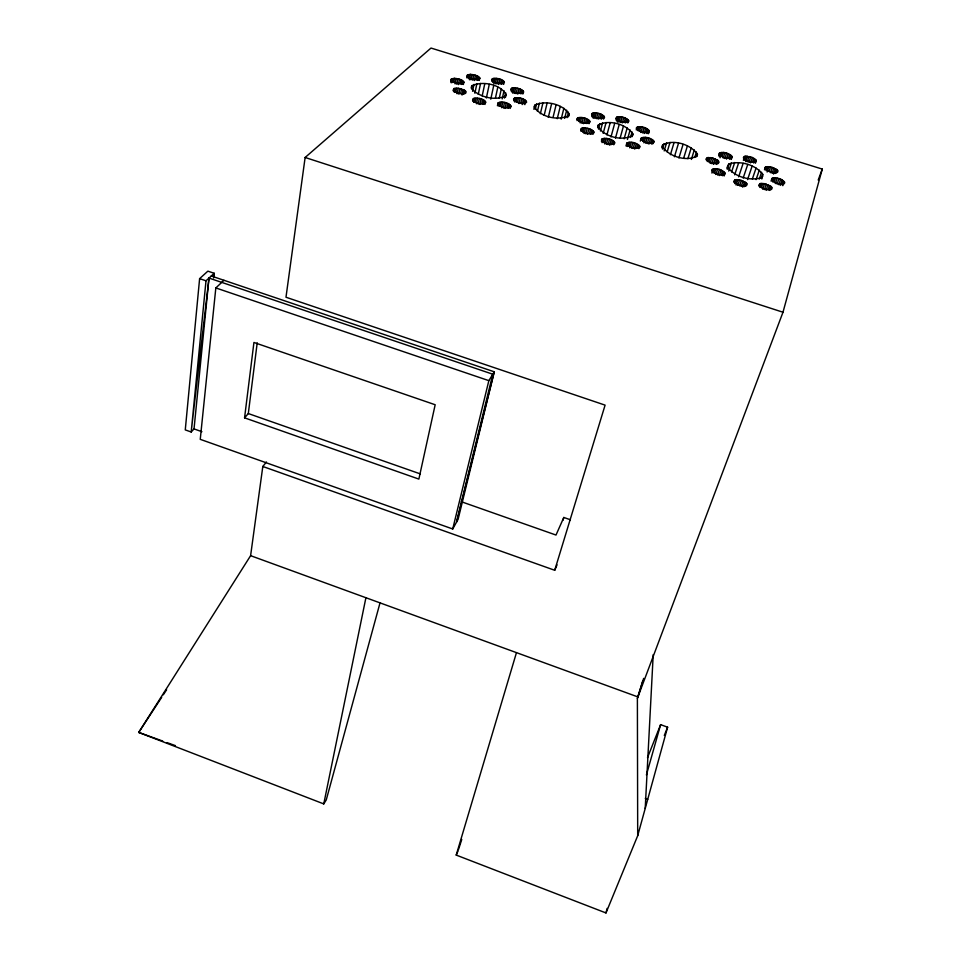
<?xml version="1.0" encoding="UTF-8"?>
<svg xmlns="http://www.w3.org/2000/svg" width="961" height="961" viewBox="0 0 961 961"><rect width="100%" height="100%" fill="white"/><g stroke="black" fill="none" stroke-linecap="round" stroke-linejoin="round"><path stroke-width="1.44" d="M761.833 178.938L762.782 174.385C755.574 164.679 740.475 160.463 729.015 163.875L726.84 168.019M756.307 160.535L755.851 161.712C751.634 162.962 746.036 161.412 743.382 157.832L743.862 156.667L745.94 156.175L752.391 157.52L756.307 160.535L755.406 163.214M732.138 156.763L731.621 157.94C727.405 159.166 721.759 157.688 719.14 154.06L719.188 153.412C723.104 151.045 729.471 153.231 732.138 156.763L731.249 159.466M645.215 808.429L653.216 654.609M727.729 165.292L727.621 167.094C734.684 176.98 750.109 181.257 761.568 177.677L762.77 176.211M725.026 173.232L724.486 174.47C720.149 175.803 714.287 174.253 711.669 170.457L711.717 169.773C715.717 167.262 722.348 169.532 725.026 173.232L724.126 175.983M213.75 277.741L214.207 273.284L207.876 271.146L199.612 278.642L185.269 429.903L191.191 431.994L194.026 428.906L208.993 278.065L492.777 374.213L456.631 521.931L494.254 371.799L211.252 275.987M213.678 277.741L214.207 273.284L206.002 280.804L191.191 431.994L208.993 278.065M223.973 280.3L215.829 287.94L200.248 439.333L452.727 528.982L458.097 519.288L494.254 371.799L488.849 380.652L452.727 528.982M697.434 154.036L697.254 155.79C686.719 162.133 669.168 156.643 662.357 146.733L662.634 145.003C673.301 138.913 690.43 144.282 697.434 154.036L696.593 156.751M244.562 417.843L253.932 342.464L435.177 404.749L418.864 479.095L244.562 417.843L248.31 413.554L257.212 342.813M380.075 602.679L326.235 799.984L323.761 803.913L138.732 732.426L250.605 555.674L262.809 466.481L266.437 461.977M516.465 652.639L456.223 855.086L605.983 912.95L637.696 835.722L637.383 698.335L782.987 312.229L822.268 169.076L430.996 48.05L305.13 157.484L285.982 297.237L605.094 405.134L554.713 570.269L262.809 466.481M649.3 131.02L649.18 131.645C645.239 133.807 638.849 131.981 636.338 128.318L636.47 127.693C640.422 125.567 646.753 127.381 649.3 131.02L648.519 133.723M450.769 81.877L451.31 79.126L454.553 78.322L461.052 79.679L464.043 82.43L461.917 83.727L457.196 83.463L452.667 81.793L451.129 80.364L451.31 79.126M451.238 82.814L452.042 78.694M452.343 82.538L453.148 78.418M453.736 82.442L454.553 78.322M641.119 138.288L640.999 138.937C643.522 142.672 650.044 144.57 654.021 142.312L654.129 141.675C651.582 137.952 645.119 136.078 641.119 138.288L640.338 141.027M453.46 91.307L454.012 88.532L458.181 88.232L464.475 90.19L466.049 91.655L465.893 92.929C461.833 94.803 456.151 93.445 453.087 90.25L454.012 88.532M455.07 83.907L456.151 78.406M454.313 92.412L455.13 88.244M456.763 84.184L457.844 78.682M455.73 92.304L456.559 88.136M458.421 84.616L459.514 79.114M457.076 93.782L458.181 88.232M460.235 83.799L461.052 79.679M458.781 94.058L459.899 88.496M461.532 84.46L462.361 80.34M460.751 93.109L461.592 88.941M462.77 83.799L463.322 81.048M463.346 84.52L463.899 81.769M462.037 95.067L463.154 89.517M463.634 94.358L464.475 90.19M466.818 77.853L467.37 75.126L470.542 74.345L476.956 75.691L479.959 78.394L477.905 79.667L473.256 79.403L468.764 77.745L467.226 76.339L467.37 75.126M467.526 77.433L468.079 74.706M464.896 93.697L465.46 90.923M468.331 78.526L469.16 74.429M469.424 79.787L470.542 74.345M470.998 79.883L472.115 74.441M323.761 803.913L365.913 597.73M472.668 80.147L473.785 74.706M471.491 88.352L472.055 85.589C482.746 80.928 500.032 84.039 506.123 94.43L505.522 97.181M474.314 80.568L475.431 75.138M472.56 91.283L473.965 84.412M476.115 79.775L476.956 75.691M472.86 101.301L473.437 98.502C477.533 97.638 483.647 98.346 485.737 102.359L485.449 102.959C481.389 104.917 475.647 103.464 472.56 100.28L473.437 98.502M477.401 80.424L478.242 76.339M474.878 93.265L476.872 83.667M473.689 102.395L474.554 98.214M478.65 79.763L479.215 77.036M479.239 80.46L479.803 77.745M475.106 102.274L475.971 98.094M478.266 94.358L480.56 83.403M476.44 103.752L477.593 98.178M478.158 104.028L479.323 98.454M479.863 104.473L481.041 98.899M482.194 95.956L484.788 83.643M481.725 103.656L482.614 99.488M483.071 104.353L483.948 100.172M484.368 103.692L484.957 100.905M484.981 104.449L485.569 101.65M486.362 98.022L489.269 84.364M632.891 133.927L632.53 135.621C621.935 141.447 604.409 136.774 597.886 126.624L598.343 124.954C609.046 119.368 626.164 123.933 632.891 133.927L632.122 136.654M491.972 81.361L492.549 78.646C496.513 77.877 502.279 78.562 504.417 82.334L501.077 83.703L496.176 82.922L492.356 81L491.6 79.643L492.549 78.646M492.741 82.442L493.606 78.382M493.798 83.703L494.963 78.285M490.783 99.175L493.714 85.517M495.347 83.787L496.513 78.382M497.005 84.051L498.17 78.646M495.468 97.95L497.834 87.031M498.651 84.484L499.828 79.066M500.465 83.691L501.342 79.631M501.762 84.34L502.651 80.28M497.426 105.758L498.038 102.971C502.086 101.085 508.741 102.371 511.024 106.347L510.771 106.959C506.735 108.881 500.02 107.584 497.762 103.584L498.038 102.971M499.252 98.358L501.33 88.796M626.788 143.225L626.644 143.874C629.143 147.718 635.81 149.604 639.834 147.309L639.966 146.649C637.419 142.829 630.824 140.967 626.788 143.225L626.007 145.988M498.134 105.29L498.747 102.503M503.035 83.679L503.636 80.976M503.636 84.388L504.237 81.673M498.915 106.371L499.828 102.202M500.309 106.251L501.222 102.094M502.195 98.911L503.996 90.706M501.618 107.716L502.831 102.178M504.429 98.106L505.63 92.628M503.324 107.992L504.549 102.443M505.03 108.437L506.255 102.887M506.915 107.632L507.828 103.476M511.084 90.971L511.684 88.256C515.697 87.427 521.487 88.196 523.661 91.98L523.421 92.556C519.481 94.37 513.042 93.097 510.759 89.277L511.684 88.256M508.249 108.317L509.186 104.16M511.829 92.052L512.742 87.98M509.582 107.668L510.207 104.905M512.874 93.313L514.087 87.871M510.219 108.425L510.832 105.65M514.435 93.397L515.649 87.956M513.883 100.905L514.495 98.154C518.568 97.277 524.454 98.07 526.64 101.938L526.412 102.539C522.412 104.425 515.853 103.103 513.558 99.199L514.495 98.154M516.093 93.661L517.318 88.232M514.628 101.974L515.552 97.854M515.997 101.866L516.922 97.746M517.751 94.094L518.976 88.664M517.571 101.95L518.508 97.83M519.589 93.289L520.514 89.229M520.91 93.95L521.835 89.878M518.952 103.584L520.189 98.106M522.219 93.313L522.844 90.598M522.844 94.022L523.469 91.307M520.946 102.647L521.883 98.539M522.183 104.593L523.445 99.115M523.841 103.896L524.778 99.788M524.862 104.629L525.799 100.521M533.848 109.278L534.821 105.157C545.536 100.04 562.702 103.86 569.128 114.059L568.444 116.798M535.289 109.398L536.574 103.92M537.415 111.332L539.349 103.127M540.346 113.758L542.953 102.827M544.178 115.32L547.121 103.043M548.311 117.386L551.602 103.752M553.092 117.17L556.071 104.917M557.248 118.708L560.263 106.443M561.176 119.152L563.879 108.257M564.636 118.395L566.678 110.215M567.098 117.65L568.468 112.185M605.983 912.95L607.136 908.385M577.008 120.593L577.705 117.855C581.837 116.858 587.664 117.867 590.006 121.687L589.826 122.299C585.838 124.377 579.303 122.78 576.888 118.948L577.705 117.855M578.017 120.281L578.714 117.542M579.002 121.518L580.048 117.41M580.204 122.96L581.609 117.494M581.885 123.224L583.291 117.759M580.816 131.152L581.525 128.39C585.73 127.332 591.652 128.39 594.018 132.282L593.838 132.93C589.802 135.081 583.135 133.423 580.708 129.519L581.525 128.39M581.837 130.828L582.558 128.053M583.579 123.669L584.997 118.191M582.834 132.065L583.904 127.921M585.525 122.876L586.582 118.78M584.06 133.519L585.489 127.993M586.895 123.573L587.964 119.464M588.324 122.948L589.033 120.221M585.766 133.783L587.195 128.269M589.021 123.705L589.73 120.966M591.664 116.041L592.372 113.326C596.469 112.365 602.163 113.386 604.541 117.11L604.373 117.722C600.421 119.753 594.03 118.131 591.604 114.407L592.372 113.326M587.471 134.228L588.913 128.714M592.3 117.098L593.357 113.026M589.453 133.447L590.534 129.303M593.249 118.323L594.667 112.905M594.787 118.395L596.204 112.99M590.847 134.156L591.928 130.011M592.3 133.543L593.033 130.78M596.445 118.659L597.862 113.254M593.009 134.312L593.742 131.549M598.114 119.092L599.532 113.686M597.622 127.693L598.343 124.954M600.036 118.311L601.118 114.263M598.499 129.134L599.952 123.657M601.406 118.996L602.487 114.936M602.835 118.383L603.556 115.668M600.421 131.008L602.595 122.816M603.532 119.116L604.253 116.413M603.184 133.375L606.091 122.479M601.466 141.579L602.211 138.804C606.451 137.687 612.409 138.828 614.812 142.745L614.656 143.405C610.607 145.652 603.892 143.874 601.43 139.97L602.211 138.804M602.103 142.624L603.22 138.468M603.448 142.48L604.565 138.324M606.92 134.912L610.211 122.672M604.661 143.934L606.151 138.384M606.367 144.198L607.869 138.66M608.097 144.643L609.598 139.105M610.992 136.967L614.68 123.368M615.977 119.897L616.71 117.194C620.818 116.197 626.44 117.29 628.854 120.966L628.722 121.579C624.794 123.645 618.464 121.939 615.989 118.275L616.71 117.194M609.73 145.243L611.232 139.705M616.578 120.93L617.671 116.882M611.532 144.582L612.662 140.426M617.491 122.155L618.956 116.761M613.022 143.982L613.779 141.207M619.004 122.227L620.482 116.846M615.472 138.132L619.184 124.546M613.755 144.775L614.511 142M620.65 122.491L622.127 117.098M622.32 122.924L623.797 117.53M624.266 122.143L625.371 118.107M620.073 138.336L623.437 126.107M625.635 122.828L626.752 118.792M637.696 835.722L667.607 727.201L660.615 724.642L647.498 757.664M627.089 122.215L627.833 119.524M627.809 122.96L628.554 120.269M624.145 138.816L627.161 127.945M627.449 139.477L630.104 129.951M626.596 145.471L627.365 142.708M627.197 146.504L628.362 142.372M630.536 137.447L632.062 131.993M628.518 146.36L629.683 142.228M629.695 147.802L631.245 142.288M636.266 129.915L637.035 127.212M631.401 148.066L632.951 142.552M637.215 129.603L637.984 126.888M633.119 148.511L634.68 143.009M638.116 130.816L639.269 126.768M639.642 130.888L640.783 126.828M634.753 149.123L636.314 143.609M646.405 774.962L660.615 724.642M640.903 132.498L642.441 127.092M636.578 148.462L637.756 144.318M638.104 147.862L638.885 145.099M642.585 132.93L644.122 127.537M640.903 140.522L641.684 137.795M638.849 148.655L639.642 145.892M641.864 140.186L642.645 137.459M644.182 133.519L645.72 128.113M642.777 141.411L643.942 137.327M645.96 132.858L647.125 128.798M643.918 142.841L645.48 137.387M647.065 133.603L648.231 129.555M648.194 133.014L648.975 130.312M645.6 143.105L647.161 137.651M647.294 143.549L648.867 138.096M648.915 144.138L650.489 138.684M650.729 143.477L651.918 139.393M651.858 144.246L653.048 140.162M653 143.669L653.804 140.931M661.829 147.73L662.634 145.003M662.477 149.099L664.087 143.645M664.183 150.913L666.598 142.745M667.174 151.886L670.009 142.372M670.406 154.745L674.069 142.54M562.966 520.297L563.819 517.462L570.402 519.769M674.418 156.787L678.514 143.237M678.934 157.964L683.055 144.414M683.655 158.193L687.391 146M687.884 158.721L691.223 147.874M691.367 159.442L694.31 149.94M637.383 698.335L642.669 681.253M643.654 678.382L637.912 696.929L250.605 555.674M694.743 157.472L696.437 152.03M706.503 160.343L707.356 157.628L711.813 157.784L717.831 160.343L719.008 162.577C715.056 165.016 708.509 162.817 705.879 159.166L707.356 157.628M707.32 161.556L708.617 157.472M708.834 161.604L710.143 157.532M710.083 163.226L711.813 157.784M711.789 163.67L713.53 158.229M713.434 164.271L715.176 158.841M711.825 172.992L713.146 168.86M715.332 163.634L716.642 159.55M713.098 172.824L714.419 168.704M569.128 114.059L568.6 115.692C557.981 121.038 540.406 117.122 534.196 106.767L534.821 105.157M458.541 849.428L461.773 839.446M718.804 155.586L719.669 152.895M716.522 164.415L717.831 160.343M719.26 156.595L720.558 152.547M714.624 172.872L715.957 168.752M717.771 163.863L718.648 161.136M720.053 157.796L721.795 152.403M715.885 174.506L717.651 169.016M721.987 156.499L723.285 152.463M717.627 174.962L719.405 169.472M723.201 158.109L724.942 152.727M719.296 175.575L721.074 170.085M724.894 158.541L726.636 153.159M721.218 174.938L722.564 170.818M726.516 159.142L728.27 153.76M722.42 175.743L723.765 171.623M728.402 158.493L729.723 154.457M723.705 175.19L724.606 172.451M729.579 159.274L730.901 155.238M727.237 169.304L729.015 163.875M730.84 158.709L731.729 156.018M728.726 171.07L731.393 162.926M731.573 171.995L734.697 162.505M734.66 174.83L738.709 162.649M734.192 182.482L735.117 179.731L739.622 179.863L745.832 182.506L747.129 184.152L746.637 185.425C742.264 186.818 736.354 185.173 733.687 181.365L735.117 179.731M735.009 183.683L736.378 179.551M743.394 160.343L744.739 156.319M736.078 185.113L737.916 179.599M738.625 176.848L743.141 163.334M744.607 160.199L745.94 156.175M745.628 161.592L747.418 156.235M737.784 185.365L739.622 179.863M747.262 161.844L749.063 156.487M739.538 185.821L741.387 180.32M743.165 178.037L747.718 164.523M748.955 162.277L750.757 156.931M741.231 186.446L743.081 180.944M750.577 162.877L752.391 157.52M742.733 187.191L744.595 181.689M752.487 162.241L753.844 158.229M744.427 186.638L745.832 182.506M747.55 179.635L752.127 166.133M745.76 186.11L746.697 183.347M753.676 163.01L755.046 158.997M754.974 162.469L755.887 159.778M752.391 178.866L756.079 168.055M756.067 179.635L759.31 170.169M759.262 179.094L761.592 172.331M761.376 178.458L762.782 174.385M764.5 169.809L765.424 167.118L770.614 166.902L776.668 169.448L777.99 171.022L777.569 172.223C773.305 173.545 767.683 171.899 764.98 168.307L765.424 167.118M759.154 186.278L760.103 183.539L764.56 183.671L770.782 186.314L772.127 187.948L771.683 189.233C767.31 190.65 761.46 188.933 758.746 185.185L760.103 183.539M765.352 169.448L766.277 166.758M759.923 187.479L761.34 183.359M766.085 170.626L767.479 166.601M761.436 187.515L762.866 183.407M767.106 172.019L768.956 166.649M762.662 189.137L764.56 183.671M769.208 170.938L770.614 166.902M764.403 189.593L766.313 184.116M770.446 172.716L772.32 167.346M766.097 190.218L768.007 184.74M772.091 173.316L773.965 167.947M768.091 189.593L769.533 185.485M771.058 181.124L772.007 178.41C776.332 177.04 782.026 178.758 784.777 182.386L784.356 183.635C780.032 185.017 774.302 183.299 771.575 179.647L772.007 178.41M773.569 174.037L775.455 168.668M771.923 180.752L772.872 178.037M769.341 190.422L770.782 186.314M775.251 173.485L776.668 169.448M772.668 181.941L774.098 177.869M770.698 189.894L771.659 187.155M776.596 172.944L777.533 170.253M774.158 181.977L775.587 177.917M775.359 183.587L777.257 178.169M777.077 184.044L778.987 178.626M778.758 184.656L780.668 179.239M780.26 185.389L782.182 179.971M781.978 184.836L783.419 180.776M782.855 185.665L784.308 181.593M818.207 180.031L822.268 169.076M664.303 735.453L667.607 727.201M554.713 570.269L557.044 564.864M506.123 94.43L505.438 96.004C494.783 101.085 479.815 97.205 471.683 88.941L471.274 87.139L472.055 85.589M456.223 855.086L458.085 850.857M563.819 517.462L555.999 535.049L461.268 501.69M161.7 697.29L138.732 732.426L162.709 741.063M163.334 694.779L166.613 689.758M305.13 157.484L782.987 312.229M199.612 278.642L206.002 280.804M215.829 287.94L488.849 380.652M248.31 413.554L420.365 473.917M194.026 428.906L201.918 431.705M166.938 742.589L175.395 745.628M645.263 798.375L647.738 799.3"/></g></svg>
